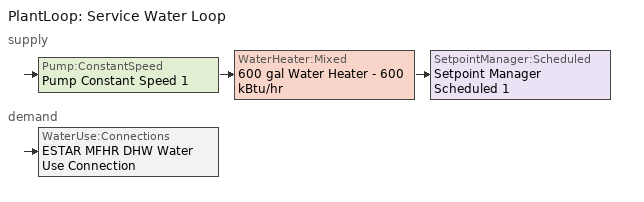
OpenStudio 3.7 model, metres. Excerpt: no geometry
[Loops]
PlantLoop 'Service Water Loop'
 supply: Pump:ConstantSpeed 'Pump Constant Speed 1' > WaterHeater:Mixed '600 gal Water Heater - 600 kBtu/hr' > SetpointManager:Scheduled 'Setpoint Manager Scheduled 1'
 demand: WaterUse:Connections 'ESTAR MFHR DHW Water Use Connection'
[SizingPeriod:DesignDay] Daily Dry-Bulb Temperature Range {deltaC}=9.3; Barometric Pressure {Pa}=100893; Wind Speed {m/s}=4.9; Wind Direction {deg}=220; Rain Indicator=No; Snow Indicator=No; Day of Month=21; Month=7; Day Type=SummerDesignDay; Daylight Saving Time Indicator=No; Dry-Bulb Temperature Range Modifier Type=DefaultMultipliers; Solar Model Indicator=ASHRAETau; ASHRAE Clear Sky Optical Depth for Beam Irradiance=0.465; ASHRAE Clear Sky Optical Depth for Diffuse Irradiance=1.966
Name | Maximum Dry-Bulb Temperature {C} | Humidity Condition Type | Wetbulb or DewPoint at Maximum Dry-Bulb {C} | Enthalpy at Maximum Dry-Bulb {J/kg}
Montreal Int'l Ann Clg .4% Condns WB=>MDB | 28.1 | Wetbulb | 23.2
Montreal Int'l Ann Clg .4% Condns DP=>MDB | 26 | Dewpoint | 21.6
Montreal Int'l Ann Clg .4% Condns Enth=>MDB | 28.1 | Enthalpy | 23 | 69300
[WaterUse:Equipment:Definition]
MURB_Service Hot Water GENERAL: Peak Flow Rate {m3/s}=1e-06; Target Temperature Schedule=60.0C Hot Water; Sensible Fraction Schedule=0.2 Hot Water Sensible Fraction; Latent Fraction Schedule=0.05 Hot Water Latent Fraction
[ZoneHVAC:PackagedTerminalHeatPump] Availability Schedule=Always On Discrete hvac_library; Supply Air Flow Rate During Cooling Operation {m3/s}=Autosize; Supply Air Flow Rate During Heating Operation {m3/s}=2.22045e-16; Supply Air Flow Rate When No Cooling or Heating is Needed {m3/s}=Autosize; Outdoor Air Flow Rate During Cooling Operation {m3/s}=Autosize; Outdoor Air Flow Rate During Heating Operation {m3/s}=Autosize; Outdoor Air Flow Rate When No Cooling or Heating is Needed {m3/s}=Autosize; Maximum Supply Air Temperature from Supplemental Heater {C}=Autosize; Supply Air Fan Operating Mode Schedule=Always On Discrete hvac_library
Name | Supply Air Fan | Heating Coil | Cooling Coil | Supplemental Heating Coil
PTHP 38 | PTHP CV Fan 38 | PTHP 1 Spd DX Htg Coil 38 | PTHP 1 Spd DX Clg Coil 38 | PTHP Elec Htg Backup Coil 38
PTHP 39 | PTHP CV Fan 39 | PTHP 1 Spd DX Htg Coil 39 | PTHP 1 Spd DX Clg Coil 39 | PTHP Elec Htg Backup Coil 39
PTHP 40 | PTHP CV Fan 40 | PTHP 1 Spd DX Htg Coil 40 | PTHP 1 Spd DX Clg Coil 40 | PTHP Elec Htg Backup Coil 40
PTHP 41 | PTHP CV Fan 41 | PTHP 1 Spd DX Htg Coil 41 | PTHP 1 Spd DX Clg Coil 41 | PTHP Elec Htg Backup Coil 41
PTHP 42 | PTHP CV Fan 42 | PTHP 1 Spd DX Htg Coil 42 | PTHP 1 Spd DX Clg Coil 42 | PTHP Elec Htg Backup Coil 42
PTHP 43 | PTHP CV Fan 43 | PTHP 1 Spd DX Htg Coil 43 | PTHP 1 Spd DX Clg Coil 43 | PTHP Elec Htg Backup Coil 43
[Fan:ConstantVolume] Availability Schedule=Always On Discrete hvac_library; Maximum Flow Rate {m3/s}=AutoSize
PTHP CV Fan; PTHP CV Fan 1; PTHP CV Fan 2; PTHP CV Fan 3; PTHP CV Fan 4; PTHP CV Fan 5; PTHP CV Fan 6; PTHP CV Fan 7; PTHP CV Fan 8; PTHP CV Fan 9; PTHP CV Fan 10; PTHP CV Fan 11; PTHP CV Fan 12; PTHP CV Fan 13; PTHP CV Fan 14; PTHP CV Fan 15; PTHP CV Fan 16; PTHP CV Fan 17; PTHP CV Fan 18; PTHP CV Fan 19; PTHP CV Fan 20; PTHP CV Fan 21; PTHP CV Fan 22; PTHP CV Fan 23; PTHP CV Fan 24; PTHP CV Fan 25; PTHP CV Fan 26; PTHP CV Fan 27; PTHP CV Fan 28; PTHP CV Fan 29; PTHP CV Fan 30; PTHP CV Fan 31; PTHP CV Fan 32; PTHP CV Fan 33; PTHP CV Fan 34; PTHP CV Fan 35; PTHP CV Fan 36; PTHP CV Fan 37; PTHP CV Fan 38; PTHP CV Fan 39; PTHP CV Fan 40; PTHP CV Fan 41; PTHP CV Fan 42; PTHP CV Fan 43
[Coil:Heating:DX:SingleSpeed] Availability Schedule=Always On Discrete hvac_library; Rated Total Heating Capacity {W}=2.22045e-16; Rated COP {W/W}=5; Rated Air Flow Rate {m3/s}=Autosize; Rated Supply Fan Power Per Volume Flow Rate 2017 {W/(m3/s)}=773.3; Rated Supply Fan Power Per Volume Flow Rate 2023 {W/(m3/s)}=934.4; Total Heating Capacity Function of Temperature Curve=OS:Curve:Biquadratic 11; Total Heating Capacity Function of Flow Fraction Curve=OS:Curve:Quadratic 14; Energy Input Ratio Function of Temperature Curve=OS:Curve:Biquadratic 12; Energy Input Ratio Function of Flow Fraction Curve=OS:Curve:Quadratic 15; Part Load Fraction Correlation Curve=OS:Curve:Quadratic 16; Defrost Strategy=Resistive; Defrost Control=Timed; Defrost Time Period Fraction=0.166667; Resistive Defrost Heater Capacity {W}=2000
PTHP 1 Spd DX Htg Coil; PTHP 1 Spd DX Htg Coil 1; PTHP 1 Spd DX Htg Coil 2; PTHP 1 Spd DX Htg Coil 3; PTHP 1 Spd DX Htg Coil 4; PTHP 1 Spd DX Htg Coil 5; PTHP 1 Spd DX Htg Coil 6; PTHP 1 Spd DX Htg Coil 7; PTHP 1 Spd DX Htg Coil 8; PTHP 1 Spd DX Htg Coil 9; PTHP 1 Spd DX Htg Coil 10; PTHP 1 Spd DX Htg Coil 11; PTHP 1 Spd DX Htg Coil 12; PTHP 1 Spd DX Htg Coil 13; PTHP 1 Spd DX Htg Coil 14; PTHP 1 Spd DX Htg Coil 15; PTHP 1 Spd DX Htg Coil 16; PTHP 1 Spd DX Htg Coil 17; PTHP 1 Spd DX Htg Coil 18; PTHP 1 Spd DX Htg Coil 19; PTHP 1 Spd DX Htg Coil 20; PTHP 1 Spd DX Htg Coil 21; PTHP 1 Spd DX Htg Coil 22; PTHP 1 Spd DX Htg Coil 23; PTHP 1 Spd DX Htg Coil 24; PTHP 1 Spd DX Htg Coil 25; PTHP 1 Spd DX Htg Coil 26; PTHP 1 Spd DX Htg Coil 27; PTHP 1 Spd DX Htg Coil 28; PTHP 1 Spd DX Htg Coil 29; PTHP 1 Spd DX Htg Coil 30; PTHP 1 Spd DX Htg Coil 31; PTHP 1 Spd DX Htg Coil 32; PTHP 1 Spd DX Htg Coil 33; PTHP 1 Spd DX Htg Coil 34; PTHP 1 Spd DX Htg Coil 35; PTHP 1 Spd DX Htg Coil 36; PTHP 1 Spd DX Htg Coil 37; PTHP 1 Spd DX Htg Coil 38; PTHP 1 Spd DX Htg Coil 39; PTHP 1 Spd DX Htg Coil 40; PTHP 1 Spd DX Htg Coil 41; PTHP 1 Spd DX Htg Coil 42; PTHP 1 Spd DX Htg Coil 43
[Coil:Cooling:DX:SingleSpeed] Availability Schedule=Always On Discrete hvac_library; Rated Total Cooling Capacity {W}=Autosize; Rated Sensible Heat Ratio=Autosize; Rated COP {W/W}=3; Rated Air Flow Rate {m3/s}=Autosize; Rated Evaporator Fan Power Per Volume Flow Rate 2017 {W/(m3/s)}=773.3; Rated Evaporator Fan Power Per Volume Flow Rate 2023 {W/(m3/s)}=934.4; Total Cooling Capacity Function of Temperature Curve=OS:Curve:Biquadratic 9; Total Cooling Capacity Function of Flow Fraction Curve=OS:Curve:Quadratic 11; Energy Input Ratio Function of Temperature Curve=OS:Curve:Biquadratic 10; Energy Input Ratio Function of Flow Fraction Curve=OS:Curve:Quadratic 12; Part Load Fraction Correlation Curve=OS:Curve:Quadratic 13; Minimum Outdoor Dry-Bulb Temperature for Compressor Operation {C}=-25; Nominal Time for Condensate Removal to Begin {s}=0; Ratio of Initial Moisture Evaporation Rate and Steady State Latent Capacity=0; Maximum Cycling Rate {cycles/hr}=0; Latent Capacity Time Constant {s}=0; Condenser Type=AirCooled; Evaporative Condenser Effectiveness=0; Evaporative Condenser Air Flow Rate {m3/s}=Autosize; Evaporative Condenser Pump Rated Power Consumption {W}=Autosize; Crankcase Heater Capacity {W}=0; Maximum Outdoor Dry-Bulb Temperature for Crankcase Heater Operation {C}=0; Basin Heater Capacity {W/K}=0; Basin Heater Setpoint Temperature {C}=10
PTHP 1 Spd DX Clg Coil; PTHP 1 Spd DX Clg Coil 1; PTHP 1 Spd DX Clg Coil 2; PTHP 1 Spd DX Clg Coil 3; PTHP 1 Spd DX Clg Coil 4; PTHP 1 Spd DX Clg Coil 5; PTHP 1 Spd DX Clg Coil 6; PTHP 1 Spd DX Clg Coil 7; PTHP 1 Spd DX Clg Coil 8; PTHP 1 Spd DX Clg Coil 9; PTHP 1 Spd DX Clg Coil 10; PTHP 1 Spd DX Clg Coil 11; PTHP 1 Spd DX Clg Coil 12; PTHP 1 Spd DX Clg Coil 13; PTHP 1 Spd DX Clg Coil 14; PTHP 1 Spd DX Clg Coil 15; PTHP 1 Spd DX Clg Coil 16; PTHP 1 Spd DX Clg Coil 17; PTHP 1 Spd DX Clg Coil 18; PTHP 1 Spd DX Clg Coil 19; PTHP 1 Spd DX Clg Coil 20; PTHP 1 Spd DX Clg Coil 21; PTHP 1 Spd DX Clg Coil 22; PTHP 1 Spd DX Clg Coil 23; PTHP 1 Spd DX Clg Coil 24; PTHP 1 Spd DX Clg Coil 25; PTHP 1 Spd DX Clg Coil 26; PTHP 1 Spd DX Clg Coil 27; PTHP 1 Spd DX Clg Coil 28; PTHP 1 Spd DX Clg Coil 29; PTHP 1 Spd DX Clg Coil 30; PTHP 1 Spd DX Clg Coil 31; PTHP 1 Spd DX Clg Coil 32; PTHP 1 Spd DX Clg Coil 33; PTHP 1 Spd DX Clg Coil 34; PTHP 1 Spd DX Clg Coil 35; PTHP 1 Spd DX Clg Coil 36; PTHP 1 Spd DX Clg Coil 37; PTHP 1 Spd DX Clg Coil 38; PTHP 1 Spd DX Clg Coil 39; PTHP 1 Spd DX Clg Coil 40; PTHP 1 Spd DX Clg Coil 41; PTHP 1 Spd DX Clg Coil 42; PTHP 1 Spd DX Clg Coil 43
[Coil:Heating:Electric] Availability Schedule=Always On Discrete hvac_library
PTHP Elec Htg Backup Coil; PTHP Elec Htg Backup Coil 1; PTHP Elec Htg Backup Coil 2; PTHP Elec Htg Backup Coil 3; PTHP Elec Htg Backup Coil 4; PTHP Elec Htg Backup Coil 5; PTHP Elec Htg Backup Coil 6; PTHP Elec Htg Backup Coil 7; PTHP Elec Htg Backup Coil 8; PTHP Elec Htg Backup Coil 9; PTHP Elec Htg Backup Coil 10; PTHP Elec Htg Backup Coil 11; PTHP Elec Htg Backup Coil 12; PTHP Elec Htg Backup Coil 13; PTHP Elec Htg Backup Coil 14; PTHP Elec Htg Backup Coil 15; PTHP Elec Htg Backup Coil 16; PTHP Elec Htg Backup Coil 17; PTHP Elec Htg Backup Coil 18; PTHP Elec Htg Backup Coil 19; PTHP Elec Htg Backup Coil 20; PTHP Elec Htg Backup Coil 21; PTHP Elec Htg Backup Coil 22; PTHP Elec Htg Backup Coil 23; PTHP Elec Htg Backup Coil 24; PTHP Elec Htg Backup Coil 25; PTHP Elec Htg Backup Coil 26; PTHP Elec Htg Backup Coil 27; PTHP Elec Htg Backup Coil 28; PTHP Elec Htg Backup Coil 29; PTHP Elec Htg Backup Coil 30; PTHP Elec Htg Backup Coil 31; PTHP Elec Htg Backup Coil 32; PTHP Elec Htg Backup Coil 33; PTHP Elec Htg Backup Coil 34; PTHP Elec Htg Backup Coil 35; PTHP Elec Htg Backup Coil 36; PTHP Elec Htg Backup Coil 37; PTHP Elec Htg Backup Coil 38; PTHP Elec Htg Backup Coil 39; PTHP Elec Htg Backup Coil 40; PTHP Elec Htg Backup Coil 41; PTHP Elec Htg Backup Coil 42; PTHP Elec Htg Backup Coil 43
[PlantLoop]
Service Water Loop: Glycol Concentration=0; Maximum Loop Temperature {C}=60; Minimum Loop Temperature {C}=10; Plant Loop Volume {m3}=Autocalculate; Load Distribution Scheme=Optimal
[Sizing:Plant]
Service Water Loop: Loop Type=Heating; Design Loop Exit Temperature {C}=60; Loop Design Temperature Difference {deltaC}=5; Sizing Option=NonCoincident; Zone Timesteps in Averaging Window=1; Coincident Sizing Factor Mode=None
[SetpointManager:Scheduled]
Setpoint Manager Scheduled 1: Control Variable=Temperature; Schedule=SHW_Temperature_140F
[Pump:ConstantSpeed]
Pump Constant Speed 1: Rated Flow Rate {m3/s}=autosize; Rated Pump Head {Pa}=29891; Rated Power Consumption {W}=autosize; Motor Efficiency=0.9; Fraction of Motor Inefficiencies to Fluid Stream=0; Pump Control Type=Intermittent; Design Power Sizing Method=PowerPerFlowPerPressure; Design Electric Power per Unit Flow Rate {W/(m3/s)}=348701.1; Design Shaft Power per Unit Flow Rate per Unit Head {W-s/m3-Pa}=1.28205
[WaterHeater:Mixed]
600 gal Water Heater - 600 kBtu/hr: Tank Volume {m3}=2.27125; Setpoint Temperature Schedule=SHW_Temperature_140F; Deadband Temperature Difference {deltaC}=5; Maximum Temperature Limit {C}=82.22222; Heater Control Type=Cycle; Heater Maximum Capacity {W}=175842; Heater Fuel Type=NaturalGas; Heater Thermal Efficiency=0.801543; Off Cycle Parasitic Fuel Consumption Rate {W}=2562; Off Cycle Parasitic Fuel Type=NaturalGas; Off Cycle Parasitic Heat Fraction to Tank=0.8; On Cycle Parasitic Fuel Consumption Rate {W}=2562; On Cycle Parasitic Fuel Type=NaturalGas; Ambient Temperature Indicator=Schedule; Ambient Temperature Schedule=Water Heater Ambient Temp Schedule - 70F; Off Cycle Loss Coefficient to Ambient Temperature {W/K}=6; On Cycle Loss Coefficient to Ambient Temperature {W/K}=6; Use Side Effectiveness=1; Source Side Effectiveness=1; Use Side Design Flow Rate {m3/s}=autosize; Source Side Design Flow Rate {m3/s}=autosize; Indirect Water Heating Recovery Time {hr}=1.5; Source Side Flow Control Mode=IndirectHeatPrimarySetpoint
[WaterHeater:Sizing]
600 gal Water Heater - 600 kBtu/hr: Design Mode=PeakDraw; Time Storage Can Meet Peak Draw {hr}=0.538503; Time for Tank Recovery {hr}=0; Nominal Tank Volume for Autosizing Plant Connections {m3}=1
[WaterUse:Equipment]
ESTAR MFHR Whole Building Water Use Equipment: Water Use Equipment Definition=MURB_Service Hot Water GENERAL; Flow Rate Fraction Schedule=ESTAR MFHR DHW Fraction Schedule
[WaterUse:Connections]
ESTAR MFHR DHW Water Use Connection: Hot Water Supply Temperature Schedule=MURB hot water equipment schedule; Cold Water Supply Temperature Schedule=Cold water temperature; Drain Water Heat Exchanger Type=None; Drain Water Heat Exchanger Destination=Plant; Water Use Equipment Name 1=ESTAR MFHR Whole Building Water Use Equipment
[Schedule:Constant]
Always On Discrete hvac_library: Value=1
[Schedule:Ruleset]
Name | Default Day Schedule | Summer Design Day Schedule | Winter Design Day Schedule
MURB hot water equipment schedule | Medium Office Hot Water Equipment Default Schedule 1 | Medium Office Hot Water Equipment Summer Design Day Schedule 2 | Medium Office Hot Water Equipment Winter Design Day Schedule 2
60.0C Hot Water | Schedule Day 46
0.2 Hot Water Sensible Fraction | Schedule Day 47
0.05 Hot Water Latent Fraction | Schedule Day 48
SHW_Temperature_140F | SHW_Temperature_140F_Default | SHW_Temperature_140F_Summer_Design_Day | SHW_Temperature_140F_Winter_Design_Day
Water Heater Ambient Temp Schedule - 70F | Water Heater Ambient Temp Schedule - 70F_Default | Water Heater Ambient Temp Schedule - 70F_Summer_Design_Day | Water Heater Ambient Temp Schedule - 70F_Winter_Design_Day
ESTAR MFHR DHW Fraction Schedule | ESTAR MFHR DHW Schedule Day
Cold water temperature | Schedule Day 84
[Schedule:Day]
Medium Office Hot Water Equipment Default Schedule 1: 1, 0, 0.04, 2, 0, 0.04, 3, 0, 0.04, 4, 0, 0.04, 5, 0, 0.04, 6, 0, 0.07, 7, 0, 0.04, 8, 0, 0.04, 9, 0, 0.04, 10, 0, 0.04, 11, 0, 0.04, 12, 0, 0.06, 13, 0, 0.06, 14, 0, 0.09, 15, 0, 0.06, 16, 0, 0.04, 17, 0, 0.04, 18, 0, 0.04, 19, 0, 0.04, 20, 0, 0.04, 21, 0, 0.04, 22, 0, 0.07, 23, 0, 0.04, 24, 0, 0.04
Medium Office Hot Water Equipment Summer Design Day Schedule 2: 1, 0, 0.05, 2, 0, 0.05, 3, 0, 0.05, 4, 0, 0.05, 5, 0, 0.05, 6, 0, 0.08, 7, 0, 0.07, 8, 0, 0.19, 9, 0, 0.35, 10, 0, 0.38, 11, 0, 0.39, 12, 0, 0.47, 13, 0, 0.57, 14, 0, 0.54, 15, 0, 0.34, 16, 0, 0.33, 17, 0, 0.44, 18, 0, 0.26, 19, 0, 0.21, 20, 0, 0.15, 21, 0, 0.17, 22, 0, 0.08, 23, 0, 0.05, 24, 0, 0.05
Medium Office Hot Water Equipment Winter Design Day Schedule 2: 1, 0, 0.058024, 2, 0, 0.05, 3, 0, 0.05, 4, 0, 0.05, 5, 0, 0.05, 6, 0, 0.08, 7, 0, 0.07, 8, 0, 0.11, 9, 0, 0.15, 10, 0, 0.21, 11, 0, 0.19, 12, 0, 0.23, 13, 0, 0.2, 14, 0, 0.19, 15, 0, 0.15, 16, 0, 0.13, 17, 0, 0.14, 18, 0, 0.0784316, 19, 0, 0.0784316, 20, 0, 0.0784316, 21, 0, 0.0784316, 22, 0, 0.09, 23, 0, 0.05, 24, 0, 0.05
Friday 2: 1, 0, 0.37, 2, 0, 0.27, 3, 0, 0.19, 4, 0, 0.16, 5, 0, 0.2, 6, 0, 0.28, 7, 0, 0.53, 8, 0, 0.77, 9, 0, 0.89, 10, 0, 0.83, 11, 0, 0.78, 12, 0, 0.72, 13, 0, 0.71, 14, 0, 0.63, 15, 0, 0.55, 16, 0, 0.57, 17, 0, 0.65, 18, 0, 0.75, 19, 0, 0.82, 20, 0, 0.83, 21, 0, 0.79, 22, 0, 0.78, 23, 0, 0.69, 24, 0, 0.57
Weekday 2: 1, 0, 0.321315, 2, 0, 0.234675, 3, 0, 0.18, 4, 0, 0.17, 5, 0, 0.19, 6, 0, 0.3, 7, 0, 0.56, 8, 0, 0.84, 9, 0, 0.88, 10, 0, 0.72, 11, 0, 0.67, 12, 0, 0.64, 13, 0, 0.62, 14, 0, 0.55, 15, 0, 0.5, 16, 0, 0.55, 17, 0, 0.86, 18, 0, 0.97, 19, 0, 1, 20, 0, 0.99, 21, 0, 0.9, 22, 0, 0.74, 23, 0, 0.72, 24, 0, 0.49
Medium Office Hot Water Equipment Weekends 2: 1, 0, 0.37, 2, 0, 0.26, 3, 0, 0.2, 4, 0, 0.16, 5, 0, 0.16, 6, 0, 0.2, 7, 0, 0.31, 8, 0, 0.48, 9, 0, 0.73, 10, 0, 0.89, 11, 0, 0.9, 12, 0, 0.91, 13, 0, 0.87, 14, 0, 0.8, 15, 0, 0.72, 16, 0, 0.69, 17, 0, 0.72, 18, 0, 0.8, 19, 0, 0.9, 20, 0, 0.93, 21, 0, 0.89, 22, 0, 0.85, 23, 0, 0.72, 24, 0, 0.53
Schedule Day 46; SHW_Temperature_140F_Default; SHW_Temperature_140F_Summer_Design_Day; SHW_Temperature_140F_Winter_Design_Day: 24, 0, 60
Schedule Day 47: 24, 0, 0.2
Schedule Day 48: 24, 0, 0.05
Water Heater Ambient Temp Schedule - 70F_Default; Water Heater Ambient Temp Schedule - 70F_Summer_Design_Day; Water Heater Ambient Temp Schedule - 70F_Winter_Design_Day: 24, 0, 21.11
ESTAR MFHR DHW Schedule Day: 6, 0, 0.05, 7, 0, 0.3, 8, 0, 0.5, 9, 0, 0.4, 11, 0, 0.3, 12, 0, 0.35, 13, 0, 0.4, 15, 0, 0.35, 17, 0, 0.3, 19, 0, 0.5, 20, 0, 0.4, 21, 0, 0.35, 22, 0, 0.45, 23, 0, 0.3, 24, 0, 0.05
Schedule Day 84: 24, 0, 6.5
Schedule Day 95: 24, 0, 7
Schedule Day 94: 24, 0, 10
Schedule Day 93; Schedule Day 89: 24, 0, 12
Schedule Day 92: 24, 0, 15
Schedule Day 91: 24, 0, 16
Schedule Day 90: 24, 0, 14
Schedule Day 88: 24, 0, 9
Schedule Day 87; Schedule Day 86; Schedule Day 85: 24, 0, 6
[Schedule:Rule]
Name | Schedule Ruleset | Rule Order | Day Schedule | Apply Friday | Apply Monday | Apply Tuesday | Apply Wednesday | Apply Thursday | Apply Sunday | Apply Saturday | Date Specification Type | Start Month | Start Day | End Month | End Day
Friday 1 | MURB hot water equipment schedule | 0 | Friday 2 | Yes
Schedule Rule 447 | MURB hot water equipment schedule | 1 | Weekday 2 |  | Yes | Yes | Yes | Yes
Weekend 1 | MURB hot water equipment schedule | 2 | Medium Office Hot Water Equipment Weekends 2 |  |  |  |  |  | Yes | Yes
Schedule Rule 528 | Cold water temperature | 0 | Schedule Day 95 | Yes | Yes | Yes | Yes | Yes | Yes | Yes | DateRange | 12 | 1 | 12 | 31
Schedule Rule 527 | Cold water temperature | 1 | Schedule Day 94 | Yes | Yes | Yes | Yes | Yes | Yes | Yes | DateRange | 11 | 1 | 11 | 30
Schedule Rule 526 | Cold water temperature | 2 | Schedule Day 93 | Yes | Yes | Yes | Yes | Yes | Yes | Yes | DateRange | 10 | 1 | 10 | 31
Schedule Rule 525 | Cold water temperature | 3 | Schedule Day 92 | Yes | Yes | Yes | Yes | Yes | Yes | Yes | DateRange | 9 | 1 | 9 | 30
Schedule Rule 524 | Cold water temperature | 4 | Schedule Day 91 | Yes | Yes | Yes | Yes | Yes | Yes | Yes | DateRange | 8 | 1 | 8 | 31
Schedule Rule 518 | Cold water temperature | 5 | Schedule Day 90 | Yes | Yes | Yes | Yes | Yes | Yes | Yes | DateRange | 7 | 1 | 7 | 31
Schedule Rule 523 | Cold water temperature | 6 | Schedule Day 89 | Yes | Yes | Yes | Yes | Yes | Yes | Yes | DateRange | 6 | 1 | 6 | 30
Schedule Rule 522 | Cold water temperature | 7 | Schedule Day 88 | Yes | Yes | Yes | Yes | Yes | Yes | Yes | DateRange | 5 | 1 | 5 | 31
Schedule Rule 521 | Cold water temperature | 8 | Schedule Day 87 | Yes | Yes | Yes | Yes | Yes | Yes | Yes | DateRange | 4 | 1 | 4 | 30
Schedule Rule 520 | Cold water temperature | 9 | Schedule Day 86 | Yes | Yes | Yes | Yes | Yes | Yes | Yes | DateRange | 3 | 1 | 3 | 31
Schedule Rule 519 | Cold water temperature | 10 | Schedule Day 85 | Yes | Yes | Yes | Yes | Yes | Yes | Yes | DateRange | 2 | 1 | 2 | 28
[Curve:Biquadratic]
Name | Coefficient1 Constant | Coefficient2 x | Coefficient3 x**2 | Coefficient4 y | Coefficient5 y**2 | Coefficient6 x*y | Minimum Value of x {BasedOnField A2} | Maximum Value of x {BasedOnField A2} | Minimum Value of y {BasedOnField A3} | Maximum Value of y {BasedOnField A3}
OS:Curve:Biquadratic 11 | 0.758746 | 0 | 0 | 0.027626 | 0.000148716 | 0 | 0 | 1 | 0 | 1
OS:Curve:Biquadratic 12 | 1.19248 | -0.0300438 | 0.00103745 | 0 | 0 | 0 | -20 | 20 | 0 | 1
OS:Curve:Biquadratic 9 | 0.42415 | 0.04426 | -0.00042 | 0.00333 | -8e-05 | -0.00021 | 17 | 22 | 13 | 46
OS:Curve:Biquadratic 10 | 1.23649 | -0.02431 | 0.00057 | -0.01434 | 0.00063 | -0.00038 | 17 | 22 | 13 | 46
[Curve:Quadratic]
Name | Coefficient1 Constant | Coefficient2 x | Coefficient3 x**2 | Minimum Value of x {BasedOnField A2} | Maximum Value of x {BasedOnField A2}
OS:Curve:Quadratic 14 | 0.84 | 0.16 | 0 | 0.5 | 1.5
OS:Curve:Quadratic 15 | 1.3824 | -0.4336 | 0.0512 | 0 | 1
OS:Curve:Quadratic 16 | 0.85 | 0.15 | 0 | 0 | 1
OS:Curve:Quadratic 11 | 0.77136 | 0.34053 | -0.11088 | 0.75918 | 1.13877
OS:Curve:Quadratic 12 | 1.2055 | -0.32953 | 0.12308 | 0.75918 | 1.13877
OS:Curve:Quadratic 13 | 0.771 | 0.229 | 0 | 0 | 1
